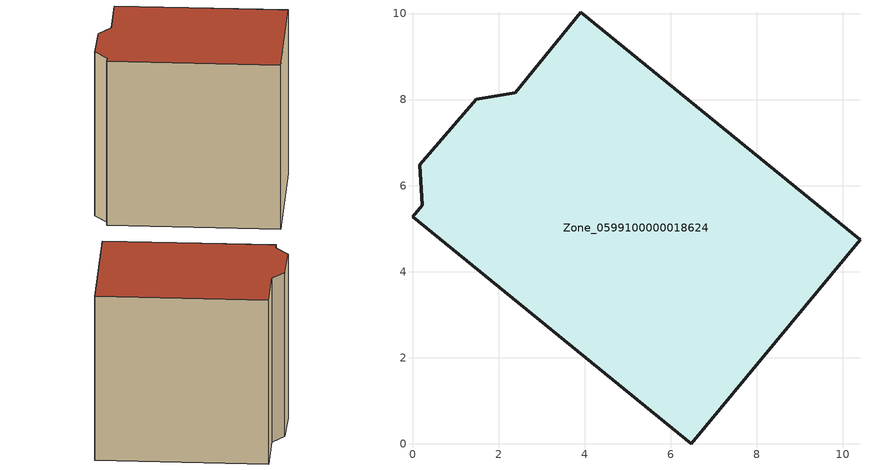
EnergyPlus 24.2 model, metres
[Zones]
Zone_0599100000018624
 floor ground (C_G): 0,5.28 0.22,5.55 0.16,6.48 1.48,8.01 2.38,8.16 3.91,10.03 10.4,4.74 6.48,0 z0
 wall outside (C_F): 6.48,0 10.4,4.74 3.91,10.03 2.38,8.16 1.48,8.01 0.16,6.48 0.22,5.55 0,5.28 6.48,0 z0:8.72
 roof outside (C_R): 0.22,5.55 0,5.28 6.48,0 10.4,4.74 3.91,10.03 2.38,8.16 1.48,8.01 0.16,6.48 z8.72
[BUILDING]
Pand.0599100000018624: North Axis=0; Terrain=City; Loads Convergence Tolerance Value=0.04; Temperature Convergence Tolerance Value=0.4; Solar Distribution=FullExterior; Maximum Number of Warmup Days=25; Minimum Number of Warmup Days=1
[Site:Location]
Rotterdam.The.Hague.AP_ZH_NLD Design_Conditions: Latitude=51.96; Longitude=4.45; Time Zone=1; Elevation=-4.5
[SITE:GROUNDTEMPERATURE:BUILDINGSURFACE]
18, 18, 18, 18, 18, 18, 18, 18, 18, 18, 18, 18
[MATERIAL] Thermal Absorptance=0.9; Solar Absorptance=0.7; Visible Absorptance=0.7
Name | Roughness | Thickness | Conductivity | Density | Specific Heat
G.TC.1946 | MediumSmooth | 0.15 | 1 | 540 | 1210
F.TC.1946 | Rough | 0.3 | 0.857143 | 1920 | 840
R.TC.1946 | MediumRough | 0.2 | 0.909091 | 1500 | 1000
[CONSTRUCTION]
C_G: G.TC.1946
C_F: F.TC.1946
C_R: R.TC.1946
[ZONE]
Zone_0599100000018624: Type=1; Multiplier=1; Ceiling Height=Autocalculate; Volume=Autocalculate; Floor Area=autocalculate; Part of Total Floor Area=Yes
[ZONEINFILTRATION:DESIGNFLOWRATE]
Infil_Zone_0599100000018624: Zone or ZoneList or Space or SpaceList=Zone_0599100000018624; Schedule=AlwaysOn; Design Flow Rate Calculation Method=Flow/Area; Flow Rate per Floor Area=0.003; Constant Term Coefficient=1; Temperature Term Coefficient=0; Velocity Term Coefficient=0; Velocity Squared Term Coefficient=0
[HVACTEMPLATE:ZONE:IDEALLOADSAIRSYSTEM]
Zone_0599100000018624: Maximum Heating Supply Air Temperature=50; Minimum Cooling Supply Air Temperature=13; Maximum Heating Supply Air Humidity Ratio=0.0156; Minimum Cooling Supply Air Humidity Ratio=0.0077; Heating Limit=NoLimit; Cooling Limit=NoLimit; Dehumidification Control Type=ConstantSensibleHeatRatio; Cooling Sensible Heat Ratio=0.7; Dehumidification Setpoint=60; Humidification Control Type=None; Humidification Setpoint=30; Outdoor Air Method=None; Outdoor Air Flow Rate per Person=0.00944; Outdoor Air Flow Rate per Zone Floor Area=0; Outdoor Air Flow Rate per Zone=0; Demand Controlled Ventilation Type=None; Outdoor Air Economizer Type=NoEconomizer; Heat Recovery Type=None; Sensible Heat Recovery Effectiveness=0.7; Latent Heat Recovery Effectiveness=0.65
[ZONECONTROL:THERMOSTAT]
ThermostatControl_Zone_0599100000018624: Zone or ZoneList=Zone_0599100000018624; Control Type Schedule=DualSetpointControlType; Control 1=Thermostat_Zone_0599100000018624; Temperature Difference Between Cutout And Setpoint=0
[THERMOSTATSETPOINT:DUALSETPOINT]
Thermostat_Zone_0599100000018624: Heating Setpoint Temperature Schedule=HeatingSetpoint_Zone_0599100000018624; Cooling Setpoint Temperature Schedule=CoolingSetpoint_Zone_0599100000018624
[SCHEDULE:COMPACT]
HeatingSetpoint_Zone_0599100000018624: Through: 12/31, For: AllDays, Until: 24:00, 21
CoolingSetpoint_Zone_0599100000018624: Through: 12/31, For: AllDays, Until: 24:00, 24
DualSetpointControlType: Through: 12/31, For: AllDays, Until: 24:00, 4
AlwaysOn: Through: 12/31, For: AllDays, Until: 24:00, 1
